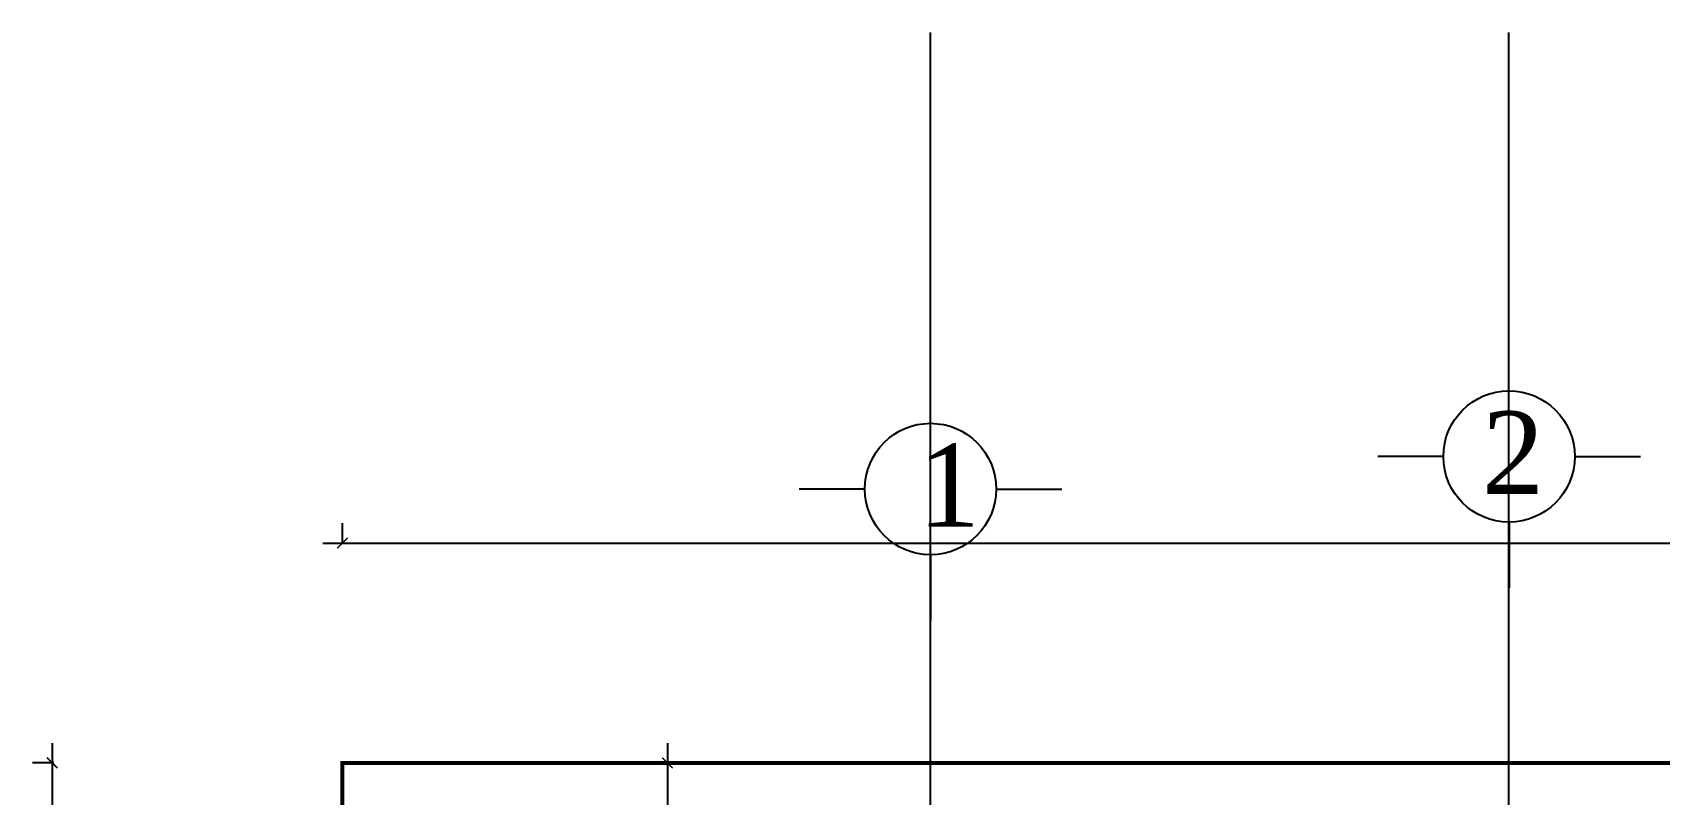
# Model space of a CAD drawing. Extents: x 250879 to 348495, y -51522 to -9360.
# Drawn here: x 301446 to 302685, y -20082 to -19501 of the extents above; entities that cross this region are included whole.
import ezdxf

# ---------------------------------------------------------------- set-up
doc = ezdxf.new("R2010")
doc.units = 0
doc.layers.get('0').update_dxf_attribs({"linetype": 'CONTINUOUS'})
doc.layers.get('DEFPOINTS').update_dxf_attribs({"color": 9, "linetype": 'CONTINUOUS'})
for name, color, linetype in [('AXIS', 1, 'CONTINUOUS'), ('TEXT', 3, 'CONTINUOUS'), ('WALL', 7, 'CONTINUOUS')]:
    doc.layers.add(name, color=color, linetype=linetype)
doc.styles.get("Standard").update_dxf_attribs({"font": 'sanss___.ttf', "height": 15})
doc.styles.add('style2', font='romantic.ttf', dxfattribs={"height": 50})
doc.dimstyles.new('STANDARD$0', dxfattribs={"dimscale": 0, "dimtxt": 12, "dimasz": 8, "dimexe": 15, "dimexo": 0.0625, "dimgap": 2, "dimtad": 1, "dimdec": 0, "dimzin": 0, "dimdsep": 46, "dimtxsty": 'Standard', "dimblk1": 'ARCHTICK', "dimblk2": 'ARCHTICK', "dimsah": 1, "dimcen": 0.09, "dimdle": 15, "dimclrd": 3, "dimclre": 3, "dimclrt": 3, "dimazin": 0, "dimtfac": 1, "dimtdec": 0, "dimtofl": 0, "dimtmove": 1, "dimatfit": 3, "dimldrblk": 'ARCHTICK', "dimfxl": 1.0455, "dimfxlon": 1, "dimtolj": 1, "dimtzin": 0, "dimarcsym": 0})

# ---------------------------------------------------------------- blocks, each defined once
blk = doc.blocks.new('AXISG')
at = {"layer": 'AXIS'}
for p, q in [((305954.9, -19949.2), (305954.9, -23524.1)), ((306395.4, -19949.2), (306395.4, -23531.7))]:
    blk.add_line(p, q, dxfattribs=at)
blk = doc.blocks.new('_ARCHTICK')
at = {"color": 0, "linetype": 'ByBlock', "const_width": 0.15}
blk.add_lwpolyline([(-0.5, -0.5), (0.5, 0.5)], dxfattribs=at)
blk = doc.blocks.new('*D22')
at = {"layer": 'DEFPOINTS', "color": 0, "linetype": 'Continuous', "transparency": 16777216}
for p in [(159633.4, -32668.3), (157318.4, -32770), (159633.4, -32770)]:
    blk.add_point(p, dxfattribs=at)
at = {"layer": 'WALL', "color": 3, "linetype": 'Continuous', "lineweight": -2, "transparency": 16777216}
for p, q in [((157318.4, -32669.3), (157318.4, -32653.3)), ((159633.4, -32669.3), (159633.4, -32653.3)), ((157303.4, -32668.3), (159648.4, -32668.3))]:
    blk.add_line(p, q, dxfattribs=at)
at = {"layer": 'WALL', "color": 3, "linetype": 'Continuous', "lineweight": -2, "transparency": 16777216, "xscale": 8, "yscale": 8, "zscale": 8, "rotation": 180}
blk.add_blockref('_ARCHTICK', (157318.4, -32668.3), dxfattribs=at)
at = {"layer": 'WALL', "color": 3, "linetype": 'Continuous', "lineweight": -2, "transparency": 16777216, "xscale": 8, "yscale": 8, "zscale": 8}
blk.add_blockref('_ARCHTICK', (159633.4, -32668.3), dxfattribs=at)
at = {"layer": 'WALL', "color": 3, "linetype": 'Continuous', "transparency": 16777216, "insert": (158475.9, -32658.5), "char_height": 15, "attachment_point": 5}
blk.add_mtext('\\A1;2315', dxfattribs=at)
blk = doc.blocks.new('*D23')
at = {"layer": 'DEFPOINTS', "color": 0, "linetype": 'Continuous', "transparency": 16777216}
for p in [(157318.4, -32835.7), (157097.4, -36546.7), (157318.4, -36546.7)]:
    blk.add_point(p, dxfattribs=at)
at = {"layer": 'WALL', "color": 3, "linetype": 'Continuous', "lineweight": -2, "transparency": 16777216}
for p, q in [((157097.4, -32820.7), (157097.4, -36561.7)), ((157098.5, -32835.7), (157082.4, -32835.7)), ((157098.5, -36546.7), (157082.4, -36546.7))]:
    blk.add_line(p, q, dxfattribs=at)
at = {"layer": 'WALL', "color": 3, "linetype": 'Continuous', "lineweight": -2, "transparency": 16777216, "xscale": 8, "yscale": 8, "zscale": 8}
for p, rotation in [((157097.4, -32835.7), 90), ((157097.4, -36546.7), 270)]:
    blk.add_blockref('_ARCHTICK', p, dxfattribs=dict(at, rotation=rotation))
at = {"layer": 'WALL', "color": 3, "linetype": 'Continuous', "transparency": 16777216, "insert": (157087.7, -34691.2), "char_height": 15, "attachment_point": 5, "rotation": 90}
blk.add_mtext('\\A1;3711', dxfattribs=at)
blk = doc.blocks.new('*D464')
at = {"layer": 'DEFPOINTS', "color": 0, "linetype": 'Continuous', "transparency": 16777216}
for p in [(301962.7, -20057.5), (301929.3, -20277.8), (301994.4, -20277.8)]:
    blk.add_point(p, dxfattribs=at)
at = {"layer": 'WALL', "color": 3, "linetype": 'Continuous', "lineweight": -2, "transparency": 16777216}
for p, q in [((301929.3, -20042.5), (301929.3, -20292.8)), ((301930.3, -20057.5), (301914.3, -20057.5)), ((301930.3, -20277.8), (301914.3, -20277.8))]:
    blk.add_line(p, q, dxfattribs=at)
at = {"layer": 'WALL', "color": 3, "linetype": 'Continuous', "lineweight": -2, "transparency": 16777216, "xscale": 8, "yscale": 8, "zscale": 8}
for p, rotation in [((301929.3, -20057.5), 90), ((301929.3, -20277.8), 270)]:
    blk.add_blockref('_ARCHTICK', p, dxfattribs=dict(at, rotation=rotation))
at = {"layer": 'WALL', "color": 3, "linetype": 'Continuous', "transparency": 16777216, "insert": (301919.6, -20167.7), "char_height": 15, "attachment_point": 5, "rotation": 90}
blk.add_mtext('\\A1;220', dxfattribs=at)
blk = doc.blocks.new('site77')
at = {"layer": 'WALL', "linetype": 'Continuous', "const_width": 3}
blk.add_lwpolyline([(159633.4, -32835.7), (157318.4, -32835.7), (157318.4, -36546.7), (159235.4, -36546.7)], dxfattribs=at)
at = {"layer": 'WALL', "linetype": 'Continuous'}
dim = blk.add_linear_dim(base=(159633.4, -32668.3), p1=(157318.4, -32770), p2=(159633.4, -32770), dimstyle='STANDARD$0', override={"dimscale": 1}, dxfattribs=at)
dim.commit()
dim.dimension.update_dxf_attribs({"geometry": '*D22', "text_midpoint": (158475.9, -32658.5)})
dim = blk.add_linear_dim(base=(157097.4, -36546.7), p1=(157318.4, -32835.7), p2=(157318.4, -36546.7), angle=90, dimstyle='STANDARD$0', override={"dimscale": 1}, dxfattribs=at)
dim.commit()
dim.dimension.update_dxf_attribs({"geometry": '*D23', "text_midpoint": (157087.7, -34691.2)})

msp = doc.modelspace()

# ---------------------------------------------------------------- linework, layer by layer
at = {"layer": 'AXIS'}
for p, q in [((302129.35238, -19501.49474), (302129.35238, -23524.12587)), ((302569.82926, -19501.49474), (302569.82926, -23531.69157)), ((302129.68156, -19798.99988), (302129.68156, -19748.99988)), ((302520.15843, -19824.22749), (302470.15843, -19824.22749)), ((302620.15843, -19824.22749), (302670.15843, -19824.22749)), ((302079.68156, -19848.99988), (302029.68156, -19848.99988)), ((302179.68156, -19848.99988), (302229.68156, -19848.99988)), ((302570.15843, -19874.22749), (302570.15843, -19924.22749)), ((302129.68156, -19898.99988), (302129.68156, -19948.99988))]:
    msp.add_line(p, q, dxfattribs=at)
for centre in [(302570.15843, -19824.22749), (302129.68156, -19848.99988)]:
    msp.add_circle(centre, 50, dxfattribs=at)

# ---------------------------------------------------------------- block references
at = {"layer": 'WALL', "linetype": 'Continuous'}
for name, p in [('AXISG', (-3825.53138, 0)), ('site77', (144363.50098, 12778.18974))]:
    msp.add_blockref(name, p, dxfattribs=at)

# ---------------------------------------------------------------- texts
at = {"layer": 'TEXT', "char_height": 63, "width": 240.4607, "attachment_point": 1, "style": 'style2'}
for s, insert in [('2', (302549.39272, -19789.82838)), ('1', (302119.99688, -19814.60077))]:
    msp.add_mtext(s, dxfattribs=dict(at, insert=insert))

# ---------------------------------------------------------------- dimensions: what is measured, and where the dimension line sits
at = {"layer": 'WALL', "linetype": 'Continuous'}
dim = msp.add_linear_dim(base=(301929.27748, -20277.83296), p1=(301962.73412, -20057.50379), p2=(301994.35238, -20277.83296), angle=90, dimstyle='STANDARD$0', override={"dimscale": 1}, dxfattribs=at)
dim.commit()
dim.dimension.update_dxf_attribs({"geometry": '*D464', "text_midpoint": (301919.55115, -20167.66838)})

doc.saveas('drawing.dxf')
